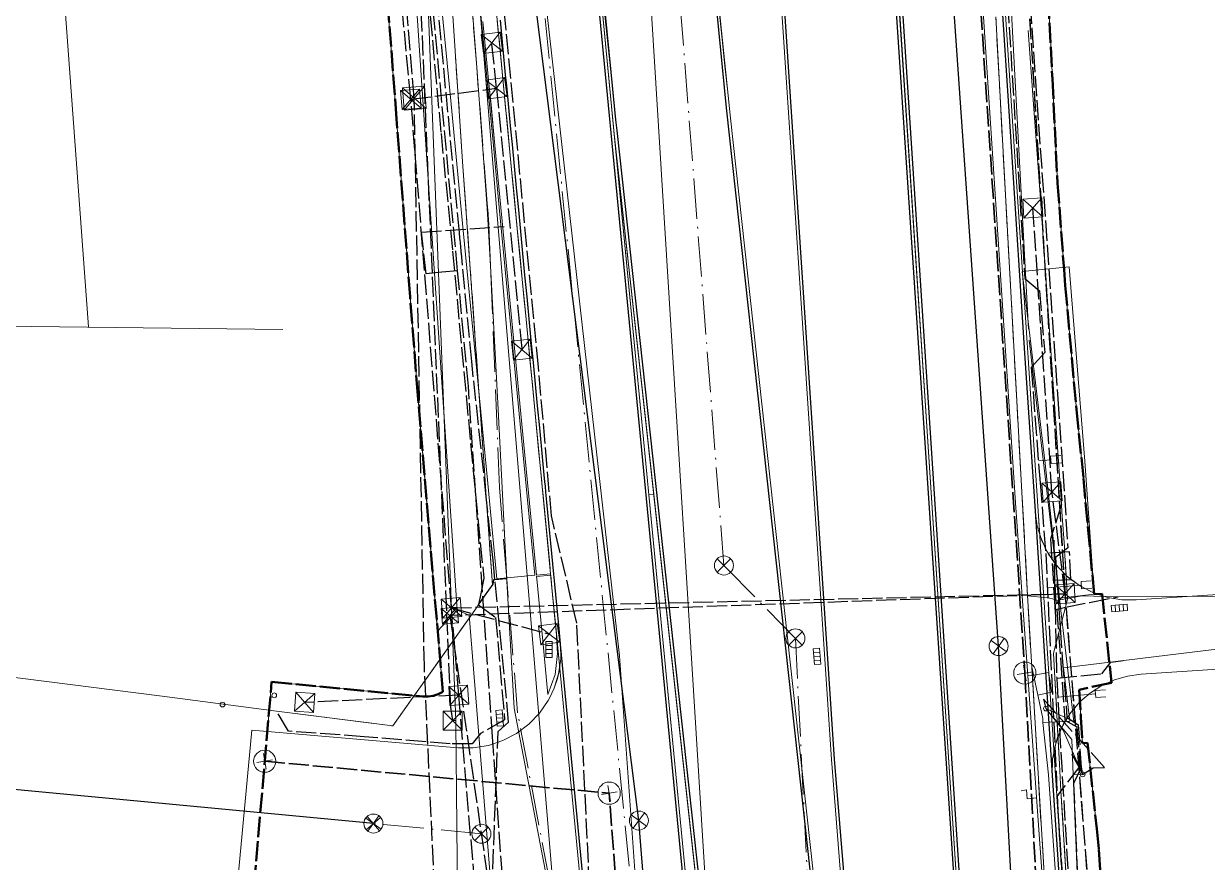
# Model space of a CAD drawing. Header units: metres. Extents: x 105014 to 106600, y 111320 to 118425.
# Drawn here: x 105853 to 105927.6, y 117335.6 to 117388.4 of the extents above; entities that cross this region are included whole.
import ezdxf

# ---------------------------------------------------------------- set-up
doc = ezdxf.new("R2010")
doc.units = ezdxf.units.M
doc.linetypes.add('DASHDOT', pattern=[3.556, 2.54, -0.508, 0, -0.508])
doc.linetypes.add('DASHED', pattern=[1.524, 1.27, -0.254])
for name, color, linetype, lineweight in [('00-BASE-LIMITE', 7, 'DASHED', 50), ('00-BASE-UE', 42, 'DASHED', 25), ('10-PAV-BOCACALLE', 9, 'CONTINUOUS', 13), ('10-PAV-CALZADA-BRT', 12, 'CONTINUOUS', 30), ('10-PAV-CALZADA-MIXTA', 8, 'CONTINUOUS', 30), ('10-PAV-CICLORUTA', 76, 'CONTINUOUS', 18), ('10-PAV-SARDINEL', 252, 'CONTINUOUS', 13), ('20-EP-ZONA-DURA', 253, 'CONTINUOUS', 13), ('20-EP-ZONA-VERDE', 84, 'CONTINUOUS', 13), ('30-RED-ENEL-NODOS', 11, 'CONTINUOUS', 13), ('30-RED-ENEL-PROY', 1, 'DASHED', 25), ('30-RED-ETB-CAMARA', 151, 'CONTINUOUS', 13), ('30-RED-ETB-EXIST', 145, 'CONTINUOUS', 13), ('30-RED-ETB-PROY', 5, 'DASHED', 25), ('30-RED-MOVISTAR-CAMARA', 141, 'CONTINUOUS', 13), ('30-RED-MOVISTAR-PROY', 4, 'DASHED', 25), ('30-RED-VANTI-EXIST', 52, 'CONTINUOUS', 13), ('30-RED-VANTI-PROY', 2, 'DASHED', 25), ('30-RED-VANTI-RETIRO', 8, 'DASHDOT', 13), ('35-RH-ACUE-DOMICILIARIA', 152, 'CONTINUOUS', 9), ('35-RH-ACUE-MENOR-EXIST', 151, 'CONTINUOUS', 13), ('35-RH-ACUE-MENOR-PROY', 5, 'DASHED', 25), ('35-RH-PLUV-COLECTOR', 96, 'CONTINUOUS', 30), ('35-RH-PLUV-NODOS', 94, 'CONTINUOUS', 13), ('35-RH-PLUV-RETIRO', 8, 'DASHDOT', 13), ('36-RH-SAN-COLECTOR-PROY', 6, 'DASHED', 35), ('36-RH-SAN-POZOS', 216, 'CONTINUOUS', 13), ('60-PREDIAL-LOTE', 42, 'CONTINUOUS', 13)]:
    doc.layers.add(name, color=color, linetype=linetype, lineweight=lineweight)

# ---------------------------------------------------------------- blocks, each defined once
blk = doc.blocks.new('CAM_ETB_GEN')
for p, q in [((-0.6, -0.6), (0.6, 0.6)), ((-0.6, 0.6), (0.6, -0.6))]:
    blk.add_line(p, q)
blk.add_lwpolyline([(-0.6, -0.6), (0.6, -0.6), (0.6, 0.6), (-0.6, 0.6)], close=True)
blk = doc.blocks.new('POSTE')
blk.add_circle((0, 0), 0.15)
blk = doc.blocks.new('CAJA_ENEL')
for p, q in [((-0.6, -0.6), (0.6, 0.6)), ((-0.6, 0.6), (0.6, -0.6))]:
    blk.add_line(p, q)
blk.add_lwpolyline([(-0.6, -0.6), (0.6, -0.6), (0.6, 0.6), (-0.6, 0.6)], close=True)
blk = doc.blocks.new('CAM_MOV_CS_275')
for p, q in [((-0.5, -0.5), (0.5, 0.5)), ((-0.5, 0.5), (0.5, -0.5))]:
    blk.add_line(p, q)
blk.add_lwpolyline([(-0.5, -0.5), (0.5, -0.5), (0.5, 0.5), (-0.5, 0.5)], close=True)
blk = doc.blocks.new('CAM_MOV_CS_276')
for p, q in [((-0.7, -0.7), (0.7, 0.7)), ((-0.7, 0.7), (0.7, -0.7))]:
    blk.add_line(p, q)
blk.add_lwpolyline([(-0.7, -0.7), (0.7, -0.7), (0.7, 0.7), (-0.7, 0.7)], close=True)
blk = doc.blocks.new('POZO_SAN')
for p, q in [((-0.5, 0), (0.5, 0)), ((0, -0.5), (0, 0.5))]:
    blk.add_line(p, q)
blk.add_circle((0, 0), 0.7)
blk = doc.blocks.new('SUMIDERO')
for p, q in [((-0.25, -0.2), (-0.25, 0.2)), ((0, -0.2), (0, 0.2)), ((0.25, -0.2), (0.25, 0.2))]:
    blk.add_line(p, q)
blk.add_lwpolyline([(-0.5, -0.2), (0.5, -0.2), (0.5, 0.2), (-0.5, 0.2)], close=True)
blk = doc.blocks.new('POZO_PLUV')
for p, q in [((-0.42, -0.42), (0.42, 0.42)), ((-0.42, 0.42), (0.42, -0.42))]:
    blk.add_line(p, q)
blk.add_circle((0, 0), 0.6)

msp = doc.modelspace()

# ---------------------------------------------------------------- linework, layer by layer
at = {"layer": '00-BASE-LIMITE'}
for points in [[(105867.2397, 117331.0753), (105868.6161, 117346.9381), (105878.1479, 117346.0157), (105878.4749, 117346.0109), (105878.7983, 117346.0596), (105879.1095, 117346.1603), (105879.4001, 117346.3103), (105877.8331, 117364.9871), (105877.3387, 117371.2215), (105876.4895, 117382.4413), (105875.6327, 117393.6487), (105874.5609, 117404.8803), (105874.4783, 117409.6853), (105871.8727, 117414.5741), (105873.0107, 117424.8353), (105872.4083, 117439.9629), (105870.5049, 117464.3341), (105870.4919, 117464.4993), (105869.9409, 117464.6333), (105869.5001, 117468.8971)], [(105915.2231, 117421.8611), (105915.9441, 117410.4401), (105916.8251, 117397.6051), (105917.4991, 117391.5501), (105917.8291, 117384.9681), (105918.1591, 117378.3861), (105918.5657, 117372.9457), (105918.6411, 117371.9361), (105919.3531, 117364.1101), (105919.7891, 117359.7671), (105920.0695, 117356.7245), (105920.4651, 117352.4581), (105920.9673, 117352.4963), (105921.5563, 117346.8783), (105919.5239, 117346.4409), (105919.6341, 117344.6811), (105919.7211, 117343.0581), (105920.0545, 117343.0961), (105920.6301, 117337.6611), (105920.7547, 117336.3543), (105921.4351, 117327.2285)]]:
    msp.add_lwpolyline(points, dxfattribs=at)
at = {"layer": '00-BASE-UE'}
for points in [[(105867.2397, 117331.0753), (105868.6161, 117346.9381), (105878.1479, 117346.0157), (105878.4749, 117346.0109), (105878.7983, 117346.0596), (105879.1095, 117346.1603), (105879.4001, 117346.3103), (105877.8331, 117364.9871), (105877.3387, 117371.2215), (105876.4895, 117382.4413), (105875.6327, 117393.6487), (105874.5609, 117404.8803), (105874.4783, 117409.6853), (105871.8727, 117414.5741), (105873.0107, 117424.8353), (105872.4083, 117439.9629), (105870.5049, 117464.3341), (105870.4919, 117464.4993), (105869.9409, 117464.6333), (105869.5001, 117468.8971)], [(105915.2231, 117421.8611), (105915.9441, 117410.4401), (105916.8251, 117397.6051), (105917.4991, 117391.5501), (105917.8291, 117384.9681), (105918.1591, 117378.3861), (105918.5657, 117372.9457), (105918.6411, 117371.9361), (105919.3531, 117364.1101), (105919.7891, 117359.7671), (105920.0695, 117356.7245), (105920.4651, 117352.4581), (105920.9673, 117352.4963), (105921.5563, 117346.8783), (105919.5239, 117346.4409), (105919.6341, 117344.6811), (105919.7211, 117343.0581), (105920.0545, 117343.0961), (105920.6301, 117337.6611), (105920.7547, 117336.3543), (105921.4351, 117327.2285)]]:
    msp.add_lwpolyline(points, dxfattribs=at)
at = {"layer": '10-PAV-BOCACALLE'}
for points in [[(105936.6149, 117348.2721), (105923.4247, 117347.4123), (105922.5692, 117347.2943), (105921.7395, 117347.0546), (105920.9528, 117346.6984), (105920.2253, 117346.2328), (105919.5723, 117345.6677), (105918.9151, 117344.888), (105918.3994, 117344.0082), (105918.0402, 117343.0539), (105917.8478, 117342.0524), (105917.8277, 117341.0329), (105917.8277, 117341.0329), (105916.7363, 117357.6973), (105916.8749, 117356.7499), (105917.1625, 117355.8367), (105917.5916, 117354.9808), (105918.1515, 117354.2041), (105918.8278, 117353.5263), (105919.6033, 117352.9648), (105920.4582, 117352.5337), (105921.3182, 117352.2564), (105922.2101, 117352.1115), (105923.1137, 117352.1021), (105936.3093, 117352.9623)], [(105866.4815, 117334.4439), (105867.3593, 117343.8817), (105868.3436, 117343.7976), (105880.3475, 117342.7787), (105881.318, 117342.775), (105882.2764, 117342.9278), (105883.1976, 117343.233), (105884.0576, 117343.6828), (105884.8338, 117344.2654), (105885.5059, 117344.9654), (105886.0564, 117345.7647), (105886.1315, 117345.8999), (105886.4289, 117346.5387), (105886.7069, 117347.4345), (105886.8419, 117348.3628), (105886.8305, 117349.3007), (105888.9311, 117327.5192)]]:
    msp.add_lwpolyline(points, dxfattribs=at)
at = {"layer": '10-PAV-CALZADA-BRT'}
for points in [[(105905.1241, 117329.6289), (105904.1029, 117342.0577), (105893.0977, 117507.61), (105890.2717, 117550.1217), (105890.1861, 117551.4089), (105890.1003, 117552.6957), (105890.0141, 117553.9819), (105889.9273, 117555.2675), (105889.8395, 117556.5523), (105889.7507, 117557.8345), (105889.6605, 117559.1177), (105889.5687, 117560.3999), (105889.4751, 117561.6815), (105888.7606, 117574.1956), (105888.4431, 117586.7261)], [(105882.9785, 117584.4545), (105893.5419, 117425.5473), (105895.1807, 117404.3226), (105897.2725, 117383.1377), (105904.5071, 117317.0921), (105905.2214, 117308.7833), (105905.5469, 117300.4503), (105905.4831, 117292.1111), (105905.4192, 117283.7719), (105905.7447, 117275.4389), (105906.4589, 117267.1301), (105914.9533, 117189.5829), (105916.6047, 117177.2078), (105918.8371, 117164.9242), (105921.6455, 117152.7593)], [(105911.4741, 117189.2018), (105890.3867, 117381.7125), (105890.3143, 117382.3755), (105890.2423, 117383.0382), (105888.2314, 117403.603), (105886.6443, 117424.2049), (105877.8369, 117556.2667), (105875.9939, 117583.9903)], [(105900.0885, 117507.9806), (105918.1927, 117235.6379)]]:
    msp.add_lwpolyline(points, dxfattribs=at)
at = {"layer": '10-PAV-CALZADA-MIXTA'}
for points in [[(105875.5457, 117584.6099), (105886.1051, 117426.2769), (105887.1478, 117412.2086), (105888.3981, 117398.1573), (105888.7381, 117394.6319), (105892.1176, 117359.5874), (105907.4615, 117200.4745), (105907.5158, 117199.9117), (105907.6165, 117198.8691), (105907.7719, 117197.2638), (105907.837, 117196.5939), (105907.9283, 117195.6584), (105908.0855, 117194.0531), (105908.1621, 117193.2764), (105908.2443, 117192.4481), (105908.4933, 117189.9595), (105909.0761, 117184.4347), (105909.5779, 117180.0187), (105910.2369, 117174.7261), (105910.8755, 117170.1035), (105911.6759, 117164.9269), (105912.4919, 117160.2355)], [(105901.8511, 117584.4067), (105901.9395, 117583.2057), (105902.0259, 117582.0057), (105902.1107, 117580.8065), (105902.1937, 117579.6085), (105902.2757, 117578.4087), (105902.3561, 117577.2133), (105902.4357, 117576.0191), (105902.5145, 117574.8259), (105902.5929, 117573.6337), (105902.6709, 117572.4427), (105908.8355, 117478.3238), (105909.4537, 117468.8855), (105910.3257, 117455.5724), (105911.9269, 117431.1261), (105912.5804, 117421.1473), (105913.4026, 117408.5933), (105915.2515, 117380.3655), (105916.0827, 117367.6759), (105916.7363, 117357.6973), (105917.8277, 117341.0329), (105918.4813, 117331.0543)], [(105918.4665, 117235.6525), (105896.4343, 117572.0341), (105896.3563, 117573.2251), (105896.2781, 117574.4161), (105896.1993, 117575.6071), (105896.1199, 117576.7979), (105896.0397, 117577.9887), (105895.9585, 117579.1795), (105895.8759, 117580.3703), (105895.7919, 117581.5609), (105895.7061, 117582.7513), (105895.6183, 117583.9417)], [(105888.9311, 117327.5192), (105886.8305, 117349.3007), (105886.8274, 117349.3331), (105886.7148, 117350.5007), (105886.6524, 117351.1475), (105886.59, 117351.7943), (105886.5276, 117352.4411), (105886.4652, 117353.0879), (105886.4028, 117353.7347), (105886.3405, 117354.3813), (105886.2781, 117355.0281), (105886.2157, 117355.6749), (105886.1533, 117356.3217), (105886.091, 117356.9683), (105886.0286, 117357.6151), (105885.9662, 117358.2619), (105885.9038, 117358.9087), (105885.8681, 117359.2793), (105885.8415, 117359.5555), (105885.7785, 117360.2093), (105885.6459, 117361.5845), (105885.5796, 117362.2723), (105885.5133, 117362.9595), (105885.3806, 117364.3347), (105885.248, 117365.7099), (105885.1154, 117367.0851), (105884.9828, 117368.4603), (105884.8502, 117369.8355), (105884.7176, 117371.2107), (105884.585, 117372.5859), (105884.4524, 117373.9611), (105884.3198, 117375.3363), (105884.1872, 117376.7115), (105884.0546, 117378.0865), (105883.922, 117379.4617), (105883.7894, 117380.8369), (105883.6978, 117381.7863), (105883.6315, 117382.4739), (105883.5652, 117383.1615), (105883.4989, 117383.8489), (105883.4326, 117384.5367), (105883.3663, 117385.2241), (105883.3, 117385.9117), (105883.2337, 117386.5993), (105883.1674, 117387.2869), (105883.1011, 117387.9745), (105883.0348, 117388.6621)]]:
    msp.add_lwpolyline(points, dxfattribs=at)
at = {"layer": '10-PAV-CICLORUTA'}
msp.add_lwpolyline([(105881.4615, 117392.4743), (105881.8383, 117388.5691), (105882.2149, 117384.6639), (105882.5915, 117380.7587), (105882.9681, 117376.8535), (105883.3445, 117372.9483), (105883.7211, 117369.0431), (105884.0977, 117365.1379), (105884.4743, 117361.2325), (105884.8509, 117357.3273), (105885.2047, 117353.6593), (105882.8157, 117353.4289), (105882.2355, 117359.4463), (105881.4661, 117367.4239), (105880.6969, 117375.4015), (105879.9277, 117383.3791), (105879.1583, 117391.3567), (105877.9627, 117406.1011), (105880.3299, 117406.2949), (105881.4615, 117392.4743)], close=True, dxfattribs=at)
at = {"layer": '10-PAV-SARDINEL'}
for points in [[(105907.4615, 117200.4745), (105892.1176, 117359.5874), (105888.7381, 117394.6319), (105888.3981, 117398.1573), (105888.1553, 117400.7107), (105887.9194, 117403.2647), (105887.6904, 117405.8194), (105887.4682, 117408.3746), (105887.2528, 117410.9305), (105887.0444, 117413.4869), (105886.8428, 117416.0439), (105886.6481, 117418.6014), (105886.4602, 117421.1594), (105886.2792, 117423.7179), (105886.1051, 117426.2769), (105875.5457, 117584.6099)], [(105875.7453, 117584.6233), (105886.3047, 117426.2904), (105886.4788, 117423.7318), (105886.6597, 117421.1738), (105886.8475, 117418.6163), (105887.0422, 117416.0594), (105887.2438, 117413.5029), (105887.4522, 117410.947), (105887.6675, 117408.3917), (105887.8896, 117405.837), (105888.1186, 117403.2829), (105888.3545, 117400.7294), (105888.5972, 117398.1764), (105888.9372, 117394.6511), (105892.3167, 117359.6066), (105907.6606, 117200.4937)], [(105918.4813, 117331.0543), (105917.8277, 117341.0329), (105916.7363, 117357.6973), (105916.0827, 117367.6759), (105915.2515, 117380.3655), (105913.4026, 117408.5933), (105912.5804, 117421.1473), (105911.9269, 117431.1261), (105910.3257, 117455.5724), (105909.4537, 117468.8855), (105908.8355, 117478.3238), (105902.6709, 117572.4427), (105902.5929, 117573.6337), (105902.5145, 117574.8259), (105902.4357, 117576.0191), (105902.3561, 117577.2133), (105902.2757, 117578.4087), (105902.1937, 117579.6085), (105902.1107, 117580.8065), (105902.0259, 117582.0057), (105901.9395, 117583.2057), (105901.8511, 117584.4067)], [(105902.0506, 117584.4216), (105902.139, 117583.2203), (105902.2254, 117582.02), (105902.3102, 117580.8205), (105902.3932, 117579.6222), (105902.4752, 117578.4222), (105902.5557, 117577.2267), (105902.6353, 117576.0324), (105902.7141, 117574.8391), (105902.7925, 117573.6468), (105902.8705, 117572.4558), (105909.0351, 117478.3369), (105909.6533, 117468.8986), (105910.5253, 117455.5855), (105912.1265, 117431.1392), (105912.78, 117421.1604), (105913.6022, 117408.6064), (105915.4511, 117380.3786), (105916.2823, 117367.689), (105916.9359, 117357.7104), (105918.0273, 117341.046), (105918.6809, 117331.0674)], [(105911.2753, 117189.18), (105890.1879, 117381.6908), (105888.9372, 117394.6511), (105888.5972, 117398.1764), (105888.3545, 117400.7294), (105888.1186, 117403.2829), (105887.8896, 117405.837), (105887.6675, 117408.3917), (105887.4522, 117410.947), (105887.2438, 117413.5029), (105887.0422, 117416.0594), (105886.8475, 117418.6163), (105886.6597, 117421.1738), (105886.4788, 117423.7318), (105886.3107, 117426.2019), (105886.3048, 117426.2904), (105877.6373, 117556.2534), (105875.7943, 117583.977)], [(105875.9939, 117583.9903), (105877.8369, 117556.2667), (105886.6443, 117424.2049), (105886.8195, 117421.6279), (105887.0013, 117419.0514), (105887.1897, 117416.4754), (105887.3848, 117413.8999), (105887.5865, 117411.3249), (105887.7948, 117408.7504), (105888.0098, 117406.1764), (105888.2314, 117403.603), (105888.4596, 117401.0302), (105888.6944, 117398.458), (105888.9358, 117395.8864), (105889.1839, 117393.3154), (105889.4386, 117390.7451), (105889.6999, 117388.1755), (105889.9678, 117385.6065), (105890.2423, 117383.0382), (105890.3143, 117382.3755), (105890.3867, 117381.7125), (105911.4741, 117189.2018)], [(105918.2669, 117235.6394), (105896.2347, 117572.021), (105896.1567, 117573.212), (105896.0785, 117574.403), (105895.9997, 117575.5939), (105895.9204, 117576.7846), (105895.8402, 117577.9752), (105895.759, 117579.1658), (105895.6764, 117580.3564), (105895.5924, 117581.5467), (105895.5066, 117582.7368), (105895.4189, 117583.9269)], [(105895.6183, 117583.9417), (105895.7061, 117582.7513), (105895.7919, 117581.5609), (105895.8759, 117580.3703), (105895.9585, 117579.1795), (105896.0397, 117577.9887), (105896.1199, 117576.7979), (105896.1993, 117575.6071), (105896.2781, 117574.4161), (105896.3563, 117573.2251), (105896.4343, 117572.0341), (105918.4665, 117235.6525)], [(105918.1927, 117235.6379), (105900.0885, 117507.9806)], [(105900.2881, 117507.9939), (105909.8176, 117364.6403), (105918.2669, 117235.6394)], [(105888.732, 117327.5), (105886.6314, 117349.2816), (105886.6283, 117349.314), (105886.5157, 117350.4815), (105886.4533, 117351.1283), (105886.3909, 117351.7751), (105886.3285, 117352.4219), (105886.2661, 117353.0687), (105886.2037, 117353.7155), (105886.1414, 117354.3621), (105886.079, 117355.0089), (105886.0166, 117355.6557), (105885.9542, 117356.3025), (105885.8919, 117356.9491), (105885.8295, 117357.5959), (105885.7671, 117358.2427), (105885.7047, 117358.8895), (105885.669, 117359.2601), (105885.6424, 117359.5363), (105885.5794, 117360.1901), (105885.4468, 117361.5653), (105885.3805, 117362.2531), (105885.3142, 117362.9403), (105885.1815, 117364.3155), (105885.0489, 117365.6907), (105884.9163, 117367.0659), (105884.7837, 117368.4411), (105884.6511, 117369.8163), (105884.5185, 117371.1915), (105884.3859, 117372.5667), (105884.2533, 117373.9419), (105884.1207, 117375.3171), (105883.9881, 117376.6923), (105883.8555, 117378.0673), (105883.7229, 117379.4425), (105883.5903, 117380.8177), (105883.4987, 117381.7671), (105883.4324, 117382.4547), (105883.3661, 117383.1423), (105883.2998, 117383.8297), (105883.2335, 117384.5175), (105883.1672, 117385.2049), (105883.1009, 117385.8925), (105883.0346, 117386.5801), (105882.9683, 117387.2677), (105882.902, 117387.9553), (105882.8357, 117388.6429)], [(105883.0348, 117388.6621), (105883.1011, 117387.9745), (105883.1674, 117387.2869), (105883.2337, 117386.5993), (105883.3, 117385.9117), (105883.3663, 117385.2241), (105883.4326, 117384.5367), (105883.4989, 117383.8489), (105883.5652, 117383.1615), (105883.6315, 117382.4739), (105883.6978, 117381.7863), (105883.7894, 117380.8369), (105883.922, 117379.4617), (105884.0546, 117378.0865), (105884.1872, 117376.7115), (105884.3198, 117375.3363), (105884.4524, 117373.9611), (105884.585, 117372.5859), (105884.7176, 117371.2107), (105884.8502, 117369.8355), (105884.9828, 117368.4603), (105885.1154, 117367.0851), (105885.248, 117365.7099), (105885.3806, 117364.3347), (105885.5133, 117362.9595), (105885.5796, 117362.2723), (105885.6459, 117361.5845), (105885.7785, 117360.2093), (105885.8415, 117359.5555), (105885.8681, 117359.2793), (105885.9038, 117358.9087), (105885.9662, 117358.2619), (105886.0286, 117357.6151), (105886.091, 117356.9683), (105886.1533, 117356.3217), (105886.2157, 117355.6749), (105886.2781, 117355.0281), (105886.3405, 117354.3813), (105886.4028, 117353.7347), (105886.4652, 117353.0879), (105886.5276, 117352.4411), (105886.59, 117351.7943), (105886.6524, 117351.1475), (105886.7148, 117350.5007), (105886.8274, 117349.3331), (105886.8305, 117349.3007), (105888.9311, 117327.5192)]]:
    msp.add_lwpolyline(points, dxfattribs=at)
at = {"layer": '20-EP-ZONA-DURA'}
for points in [[(105896.4741, 117568.3667), (105909.8176, 117364.6403), (105900.2881, 117507.9939), (105897.4559, 117550.5992), (105897.3703, 117551.8868), (105897.2845, 117553.1751), (105897.1981, 117554.4638), (105897.1108, 117555.7531), (105897.0226, 117557.0432), (105896.9332, 117558.3356), (105896.8424, 117559.6271), (105896.75, 117560.919), (105896.6556, 117562.2117), (105896.5591, 117563.5046), (105896.4601, 117564.7982), (105896.3587, 117566.0922), (105896.2545, 117567.3866), (105896.1747, 117568.3471), (105896.4741, 117568.3667)], [(105880.3299, 117406.2949), (105877.9627, 117406.1011), (105879.1583, 117391.3567), (105879.9277, 117383.3791), (105880.6969, 117375.4015), (105881.4661, 117367.4239), (105882.2355, 117359.4463), (105882.8157, 117353.4289), (105885.2047, 117353.6593), (105884.8509, 117357.3273), (105884.4743, 117361.2325), (105884.0977, 117365.1379), (105883.7211, 117369.0431), (105883.3445, 117372.9483), (105882.9681, 117376.8535), (105882.5915, 117380.7587), (105882.2149, 117384.6639), (105881.8383, 117388.5691), (105881.4615, 117392.4743), (105880.3299, 117406.2949)], [(105897.1916, 117385.7643), (105897.3664, 117384.1303), (105897.1752, 117385.8985), (105896.8865, 117388.6382), (105896.6055, 117391.3788), (105896.3321, 117394.1201), (105896.1118, 117396.3919), (105900.2642, 117396.7887), (105900.2649, 117396.7798), (105896.1211, 117396.3849), (105896.3778, 117393.7342), (105896.6754, 117390.7449), (105896.879, 117388.7525), (105897.1916, 117385.7643)], [(105892.6993, 117358.7633), (105892.4007, 117358.7347), (105892.3167, 117359.6066), (105890.1879, 117381.6908), (105892.6993, 117358.7633)]]:
    msp.add_lwpolyline(points, close=True, dxfattribs=at)
for points in [[(105915.2231, 117421.8611), (105915.9441, 117410.4401), (105916.8251, 117397.6051), (105917.4991, 117391.5501), (105917.8291, 117384.9681), (105918.1591, 117378.3861), (105918.5657, 117372.9457), (105918.6411, 117371.9361), (105919.3531, 117364.1101), (105919.7891, 117359.7671), (105920.0695, 117356.7245), (105920.4581, 117352.5337), (105919.5411, 117353.0032), (105918.7179, 117353.6227), (105918.0128, 117354.3739), (105917.4467, 117355.2346), (105917.0362, 117356.1795), (105916.9359, 117357.7104), (105916.2823, 117367.689), (105915.4511, 117380.3786), (105913.6022, 117408.6064), (105912.78, 117421.1604)], [(105881.9377, 117388.5787), (105882.3143, 117384.6735), (105882.4443, 117383.3255), (105882.6909, 117380.7683), (105883.0675, 117376.8631), (105883.4441, 117372.9579), (105883.8207, 117369.0527), (105884.1973, 117365.1473), (105884.5739, 117361.2421), (105884.9505, 117357.3369), (105885.3043, 117353.6689), (105886.1999, 117353.7553), (105886.2037, 117353.7155), (105886.2097, 117353.6557), (105885.3139, 117353.5693), (105885.3271, 117353.4317), (105885.7037, 117349.5265), (105886.0307, 117346.1355), (105886.4897, 117347.3986), (105886.6455, 117348.7319), (105886.5413, 117350.2169), (105886.6283, 117349.314), (105886.6314, 117349.2816), (105886.776, 117347.789), (105886.6363, 117347.1544), (105886.4289, 117346.5387), (105886.1315, 117345.8999), (105886.0564, 117345.7647), (105885.5059, 117344.9654), (105884.8338, 117344.2654), (105884.0576, 117343.6828), (105883.1976, 117343.233), (105882.2764, 117342.9278), (105881.318, 117342.775), (105880.3475, 117342.7787), (105868.3436, 117343.7976), (105868.6161, 117346.9381), (105878.1479, 117346.0157), (105878.4749, 117346.0109), (105878.7983, 117346.0596), (105879.1095, 117346.1603), (105879.4001, 117346.3103), (105877.8331, 117364.9871), (105877.3387, 117371.2215), (105876.4895, 117382.4413), (105875.6327, 117393.6487)], [(105918.6809, 117331.0674), (105918.0273, 117341.046), (105917.9271, 117342.576), (105918.1612, 117343.4322), (105918.5191, 117344.2446), (105918.9929, 117344.9952), (105919.5723, 117345.6677), (105919.6341, 117344.6811), (105919.6341, 117344.6811), (105919.7211, 117343.0581), (105920.0545, 117343.0961), (105920.6301, 117337.6611), (105920.7547, 117336.3543), (105921.4351, 117327.2285)]]:
    msp.add_lwpolyline(points, dxfattribs=at)
at = {"layer": '20-EP-ZONA-VERDE'}
for points in [[(105904.7059, 117317.1139), (105897.5439, 117382.4965), (105896.1211, 117396.3849), (105900.2677, 117396.7801), (105903.9033, 117342.0445), (105903.9033, 117342.0445), (105904.6332, 117332.7159)], [(105882.5751, 117391.3461), (105882.9143, 117387.8285), (105883.2535, 117384.3115), (105883.5925, 117380.7947), (105883.9317, 117377.2777), (105884.2709, 117373.7609), (105884.6101, 117370.2441), (105884.9491, 117366.7271), (105885.2883, 117363.2101), (105885.6275, 117359.6933), (105885.9667, 117356.1763), (105886.2001, 117353.7553), (105885.3043, 117353.6689), (105884.9505, 117357.3369), (105884.5739, 117361.2421), (105884.1973, 117365.1473), (105883.8207, 117369.0527), (105883.4441, 117372.9579), (105883.0675, 117376.8631), (105882.6909, 117380.7683), (105882.3143, 117384.6735), (105881.9377, 117388.5787)], [(105907.6605, 117200.4937), (105892.4007, 117358.7347), (105892.6993, 117358.7633), (105911.2753, 117189.1799)]]:
    msp.add_lwpolyline(points, dxfattribs=at)
msp.add_lwpolyline([(105886.3057, 117352.6595), (105886.5413, 117350.2169), (105886.6455, 117348.7319), (105886.4896, 117347.3984), (105886.0307, 117346.1355), (105885.7037, 117349.5265), (105885.3271, 117353.4317), (105885.3139, 117353.5693), (105886.2097, 117353.6557), (105886.3057, 117352.6595)], close=True, dxfattribs=at)
at = {"layer": '30-RED-ENEL-PROY'}
for points in [[(105877.3915, 117383.6813), (105873.9611, 117419.6789)], [(105918.6389, 117352.4913), (105915.7057, 117400.3929)], [(105882.7867, 117384.3743), (105882.4963, 117387.2391)], [(105877.3915, 117383.6813), (105882.7867, 117384.3743)], [(105882.7867, 117384.3743), (105884.3857, 117367.8795)], [(105879.9447, 117351.6029), (105877.3915, 117383.6813)], [(105917.8077, 117358.9109), (105916.6011, 117376.8219)], [(105918.6389, 117352.4913), (105917.8077, 117358.9109)], [(105879.9447, 117351.6029), (105918.6389, 117352.4913)], [(105920.6129, 117327.5183), (105918.6389, 117352.4913)], [(105880.4131, 117346.0885), (105879.9447, 117351.6029)], [(105879.9447, 117351.6029), (105886.1075, 117349.9501)], [(105880.4131, 117346.0885), (105870.6921, 117345.6367)], [(105881.8023, 117329.6415), (105880.4131, 117346.0885)]]:
    msp.add_lwpolyline(points, dxfattribs=at)
at = {"layer": '30-RED-ETB-EXIST'}
for points in [[(105916.326, 117369.179), (105913.449, 117422.763), (105913.394, 117423.452)], [(105880.029, 117344.488), (105880.221, 117344.496), (105878.061, 117400.439), (105877.564, 117400.069)], [(105917.424, 117345.249), (105919.193, 117344.443), (105916.365, 117368.491)], [(105919.741, 117341.098), (105919.144, 117341.074), (105919.052, 117343.295), (105917.424, 117345.249)], [(105919.741, 117341.098), (105918.51, 117343.88), (105917.424, 117345.249)], [(105880.333, 117331.233), (105880.354, 117331.308), (105880.226, 117344.36), (105880.221, 117344.496), (105880.029, 117344.488)], [(105921.146, 117312.119), (105920.14, 117316.915), (105919.144, 117341.074), (105919.741, 117341.098)]]:
    msp.add_lwpolyline(points, dxfattribs=at)
at = {"layer": '30-RED-ETB-PROY'}
for points in [[(105880.029, 117344.488), (105879.908, 117345.33), (105877.617, 117399.473), (105877.564, 117400.069)], [(105919.741, 117341.098), (105920.407, 117341.502), (105921.12, 117341.527), (105917.262, 117345.845), (105917.424, 117345.249)], [(105919.741, 117341.098), (105919.693, 117341.471), (105919.065, 117342.381), (105919.741, 117341.098)]]:
    msp.add_lwpolyline(points, dxfattribs=at)
at = {"layer": '30-RED-MOVISTAR-PROY'}
for points in [[(105877.6063, 117383.7477), (105874.5307, 117419.7857)], [(105918.6493, 117352.4769), (105915.7105, 117400.4153)], [(105878.2412, 117347.9165), (105877.6063, 117383.7477)], [(105918.6493, 117352.4769), (105879.8509, 117351.1107)], [(105920.6219, 117327.4941), (105918.6493, 117352.4769)], [(105879.8509, 117351.1107), (105882.9024, 117329.8756)], [(105879.6334, 117317.107), (105878.2412, 117347.9165)]]:
    msp.add_lwpolyline(points, dxfattribs=at)
at = {"layer": '30-RED-VANTI-EXIST'}
for points in [[(105882.1441, 117358.5952), (105882.0235, 117360.2785), (105881.6831, 117365.2581), (105881.1397, 117372.9779), (105880.6733, 117379.4429), (105880.0083, 117389.2535), (105879.5119, 117396.2857), (105879.0597, 117402.9013), (105878.6323, 117408.9655), (105878.2735, 117415.0793), (105877.8877, 117420.3661), (105877.2355, 117429.4261), (105876.7753, 117436.4327), (105876.1145, 117445.8839), (105875.6858, 117452.2173)], [(105857.0749, 117369.3231), (105853.1083, 117423.3877)], [(105881.5414, 117385.6886), (105881.2573, 117389.4941), (105881.1707, 117390.7181)], [(105902.9359, 117228.4556), (105902.5695, 117234.9219), (105896.2285, 117293.9471), (105892.0765, 117327.0901), (105890.5517, 117348.5775), (105885.812, 117390.5309)], [(105916.2667, 117352.3669), (105915.5895, 117364.6685), (105914.8681, 117377.6583), (105914.2645, 117388.8696)], [(105918.3977, 117358.1393), (105918.0487, 117363.2225), (105917.1067, 117377.1145), (105916.6507, 117383.3713), (105916.3069, 117388.0277)], [(105882.1827, 117377.0967), (105881.5414, 117385.6886)], [(105882.2325, 117376.4299), (105882.1827, 117377.0967)], [(105882.268, 117375.7616), (105882.2325, 117376.4299)], [(105882.4053, 117373.1831), (105882.268, 117375.7616)], [(105883.4424, 117353.3933), (105882.8883, 117364.1065), (105882.4053, 117373.1831)], [(105869.3203, 117369.1595), (105844.6513, 117369.4595), (105835.0887, 117367.8883)], [(105882.5403, 117353.0625), (105882.1441, 117358.5952)], [(105918.6046, 117355.229), (105918.5905, 117355.4573), (105918.4261, 117357.6661), (105918.3977, 117358.1393)], [(105918.792, 117352.1993), (105918.6046, 117355.229)], [(105888.3885, 117322.3275), (105887.6171, 117326.3017), (105886.6625, 117330.9167), (105885.0683, 117339.2507), (105883.8945, 117345.2847), (105883.4477, 117353.2907), (105883.4424, 117353.3933)], [(105920.9989, 117278.3942), (105920.1971, 117290.1405), (105919.3355, 117303.5001), (105918.3525, 117318.5577), (105917.3307, 117334.4877), (105916.3037, 117351.7061), (105916.2667, 117352.3669)], [(105917.5116, 117352.2424), (105916.2667, 117352.3669)], [(105917.6572, 117352.2195), (105917.6129, 117352.2323), (105917.5116, 117352.2424)], [(105917.8341, 117352.1663), (105917.6572, 117352.2195)], [(105918.792, 117352.1993), (105918.459, 117352.1367)], [(105918.6601, 117351.6355), (105918.7949, 117352.1525), (105918.792, 117352.1993)], [(105921.9719, 117352.2993), (105919.6863, 117352.3673), (105918.792, 117352.1993)], [(105921.9719, 117352.2993), (105945.2519, 117352.4537), (105945.3435, 117338.6517), (105972.4443, 117340.5127)], [(105881.2709, 117351.2465), (105881.6565, 117351.7925)], [(105917.9565, 117352.1298), (105917.8341, 117352.1663)], [(105918.1316, 117352.0776), (105917.9565, 117352.1298)], [(105918.2095, 117352.0898), (105918.1365, 117352.0761), (105918.1316, 117352.0776)], [(105918.3153, 117352.1097), (105918.2095, 117352.0898)], [(105918.459, 117352.1367), (105918.3153, 117352.1097)], [(105918.3264, 117350.3553), (105918.6601, 117351.6355)], [(105822.2573, 117351.0397), (105861.7179, 117346.0281), (105868.9195, 117345.0833)], [(105868.9195, 117345.0833), (105876.2641, 117344.1579), (105881.2709, 117351.2465)], [(105918.3741, 117340.0541), (105918.2717, 117341.7453), (105917.9081, 117348.7509), (105918.2234, 117349.9604)], [(105918.2234, 117349.9604), (105918.3264, 117350.3553)], [(105919.7238, 117318.3798), (105919.6465, 117319.9583), (105919.2059, 117326.6945), (105918.7259, 117334.2437), (105918.3741, 117340.0541)]]:
    msp.add_lwpolyline(points, dxfattribs=at)
at = {"layer": '30-RED-VANTI-PROY'}
for points in [[(105872.9794, 117461.8705), (105873.4567, 117454.6985), (105874.6235, 117437.4031), (105875.6457, 117422.5957), (105876.2687, 117413.0503), (105876.8185, 117405.5005), (105875.8417, 117402.3899), (105876.1989, 117398.6291), (105877.8049, 117397.3845), (105878.6071, 117388.9323), (105879.2915, 117381.5151), (105880.0171, 117374.1031), (105881.4611, 117358.7483), (105881.9939, 117353.4757), (105881.7981, 117352.4988)], [(105880.451, 117375.2721), (105878.8515, 117392.0849), (105878.2821, 117398.0411), (105877.1509, 117399.0689), (105876.9057, 117402.5741), (105877.2115, 117405.4015), (105876.0391, 117422.4923), (105874.3097, 117447.7405), (105873.3905, 117461.8967)], [(105891.0425, 117308.1219), (105890.8041, 117310.6451), (105889.8261, 117320.9651), (105888.8807, 117329.4449), (105887.8571, 117350.6267), (105886.2523, 117357.4055), (105885.4331, 117366.7929), (105883.1428, 117390.6868)], [(105916.4286, 117389.7164), (105916.4285, 117389.7071), (105918.1781, 117364.7947), (105918.8099, 117355.3907), (105918.6046, 117355.229)], [(105880.4624, 117375.1516), (105880.451, 117375.2721)], [(105880.4735, 117375.0349), (105880.4624, 117375.1516)], [(105880.4848, 117374.9159), (105880.4735, 117375.0349)], [(105880.4977, 117374.7807), (105880.4848, 117374.9159)], [(105880.5102, 117374.6493), (105880.4977, 117374.7807)], [(105880.5179, 117374.5681), (105880.5102, 117374.6493)], [(105880.5308, 117374.4334), (105880.5179, 117374.5681)], [(105880.5436, 117374.298), (105880.5308, 117374.4334)], [(105880.5549, 117374.1791), (105880.5436, 117374.298)], [(105880.566, 117374.0624), (105880.5549, 117374.1791)], [(105880.5775, 117373.9419), (105880.566, 117374.0624)], [(105882.1441, 117358.5952), (105881.2245, 117367.1411), (105880.5775, 117373.9419)], [(105882.6895, 117353.3971), (105882.5729, 117354.6099), (105882.1441, 117358.5952)], [(105918.3977, 117358.1393), (105917.7219, 117355.9273), (105917.9288, 117352.5795)], [(105918.6046, 117355.229), (105918.0287, 117354.7751), (105918.1795, 117352.5365)], [(105882.0419, 117352.3384), (105882.5839, 117353.1063), (105882.6125, 117353.3923), (105882.6895, 117353.3971)], [(105900.6789, 117167.5197), (105900.4445, 117169.3547), (105900.7415, 117170.9163), (105899.2231, 117182.9159), (105895.7885, 117191.5735), (105894.8381, 117207.3105), (105893.0293, 117224.8273), (105891.7749, 117230.7431), (105890.1563, 117246.5495), (105890.7427, 117248.3609), (105890.5759, 117250.5179), (105889.5727, 117250.8435), (105886.9125, 117280.1449), (105886.8453, 117289.6483), (105886.6049, 117293.0969), (105885.5551, 117294.5311), (105884.9605, 117301.6723), (105883.0403, 117324.3557), (105882.4979, 117333.5879), (105882.8893, 117343.7999), (105883.5559, 117344.3865), (105882.6895, 117353.3971)], [(105882.6895, 117353.3971), (105883.4287, 117353.4433)], [(105881.7981, 117352.4988), (105881.6565, 117351.7925)], [(105881.6565, 117351.7925), (105882.0419, 117352.3384)], [(105917.9288, 117352.5795), (105917.9377, 117352.4343)], [(105917.9377, 117352.4343), (105917.9483, 117352.2517)], [(105917.9483, 117352.2517), (105917.9565, 117352.1298)], [(105918.1795, 117352.5365), (105918.1914, 117352.3585)], [(105918.1914, 117352.3585), (105918.2095, 117352.0898)], [(105918.6601, 117351.6355), (105920.1719, 117351.9447), (105921.9719, 117352.2993)], [(105881.6565, 117351.7925), (105882.7331, 117351.0041), (105883.3009, 117344.5295), (105881.7877, 117343.6845), (105881.2551, 117343.0189), (105879.8683, 117343.0219), (105874.4579, 117343.4729), (105869.6693, 117343.8257), (105868.9195, 117345.0833)], [(105917.9565, 117352.1298), (105917.9684, 117351.9384)], [(105917.9684, 117351.9384), (105917.9797, 117351.7552)], [(105917.9797, 117351.7552), (105917.9886, 117351.6104)], [(105917.9886, 117351.6104), (105917.9955, 117351.4995), (105918.2458, 117351.5507)], [(105918.1095, 117351.5195), (105918.2234, 117349.9604)], [(105918.2095, 117352.0898), (105918.2247, 117351.8648)], [(105918.2247, 117351.8648), (105918.2367, 117351.686)], [(105918.2367, 117351.686), (105918.2458, 117351.5507)], [(105918.2458, 117351.5507), (105918.6601, 117351.6355)], [(105918.2458, 117351.5507), (105918.3264, 117350.3553)], [(105918.2234, 117349.9604), (105918.6205, 117344.5263), (105919.3797, 117344.0905), (105919.5601, 117341.6159), (105918.3741, 117340.0541)], [(105918.3264, 117350.3553), (105918.4539, 117348.4613), (105918.7513, 117344.7179), (105919.4653, 117344.2253), (105919.6537, 117341.5419), (105919.1669, 117340.5271), (105919.5105, 117332.2063), (105919.8553, 117324.5743), (105920.9355, 117323.1641), (105922.3903, 117308.4633), (105921.7803, 117307.5803), (105922.7688, 117295.1693)], [(105918.3741, 117340.0541), (105918.1137, 117339.7111), (105918.7651, 117329.2971), (105919.4915, 117318.5649), (105919.7238, 117318.3798)]]:
    msp.add_lwpolyline(points, dxfattribs=at)
at = {"layer": '30-RED-VANTI-RETIRO'}
for points in [[(105882.1441, 117358.5952), (105882.0235, 117360.2785), (105881.6831, 117365.2581), (105881.1397, 117372.9779), (105880.6733, 117379.4429), (105880.0083, 117389.2535), (105879.5119, 117396.2857), (105879.0597, 117402.9013), (105878.6323, 117408.9655), (105878.2735, 117415.0793), (105877.8877, 117420.3661), (105877.2355, 117429.4261), (105876.7753, 117436.4327), (105876.1145, 117445.8839), (105875.6858, 117452.2173)], [(105881.5414, 117385.6886), (105881.1509, 117390.7158)], [(105902.9359, 117228.4556), (105902.2953, 117235.8483), (105900.0979, 117257.7735), (105891.8709, 117328.0425), (105885.6818, 117390.5385)], [(105916.2667, 117352.3669), (105915.5895, 117364.6685), (105914.8681, 117377.6583), (105914.2645, 117388.8696)], [(105882.2085, 117377.0998), (105881.5414, 117385.6886)], [(105882.2562, 117376.4852), (105882.2085, 117377.0998)], [(105882.2638, 117376.388), (105882.2562, 117376.4852)], [(105882.2997, 117375.7653), (105882.2859, 117376.1033), (105882.2638, 117376.388)], [(105882.4053, 117373.1831), (105882.2997, 117375.7653)], [(105883.4424, 117353.3933), (105882.9775, 117359.1863), (105882.4053, 117373.1831)], [(105882.5403, 117353.0625), (105882.1441, 117358.5952)], [(105918.6046, 117355.229), (105918.5905, 117355.4573), (105918.4261, 117357.6661), (105918.3977, 117358.1393)], [(105918.792, 117352.1993), (105918.6046, 117355.229)], [(105888.3885, 117322.3275), (105888.1915, 117323.5287), (105884.1183, 117344.9713), (105883.4424, 117353.3933)], [(105920.9989, 117278.3942), (105920.1971, 117290.1405), (105919.3355, 117303.5001), (105918.3525, 117318.5577), (105917.3307, 117334.4877), (105916.3037, 117351.7061), (105916.2667, 117352.3669)], [(105917.5116, 117352.2424), (105916.2667, 117352.3669)], [(105917.6572, 117352.2195), (105917.6129, 117352.2323), (105917.5116, 117352.2424)], [(105917.8341, 117352.1663), (105917.6572, 117352.2195)], [(105918.792, 117352.1993), (105918.459, 117352.1367)], [(105918.6601, 117351.6355), (105918.7949, 117352.1525), (105918.792, 117352.1993)], [(105921.9719, 117352.2993), (105919.6863, 117352.3673), (105918.792, 117352.1993)], [(105881.2709, 117351.2465), (105881.6565, 117351.7925)], [(105917.9565, 117352.1298), (105917.8341, 117352.1663)], [(105918.1316, 117352.0776), (105917.9565, 117352.1298)], [(105918.2095, 117352.0898), (105918.1365, 117352.0761), (105918.1316, 117352.0776)], [(105918.3153, 117352.1097), (105918.2095, 117352.0898)], [(105918.459, 117352.1367), (105918.3153, 117352.1097)], [(105918.3264, 117350.3553), (105918.6601, 117351.6355)], [(105868.9195, 117345.0833), (105876.2641, 117344.1579), (105881.2709, 117351.2465)], [(105918.3741, 117340.0541), (105918.2717, 117341.7453), (105917.9081, 117348.7509), (105918.2234, 117349.9604)], [(105918.2234, 117349.9604), (105918.3264, 117350.3553)], [(105919.7238, 117318.3798), (105919.6465, 117319.9583), (105919.2059, 117326.6945), (105918.7259, 117334.2437), (105918.3741, 117340.0541)]]:
    msp.add_lwpolyline(points, dxfattribs=at)
at = {"layer": '35-RH-ACUE-DOMICILIARIA'}
for points in [[(105918.3888, 117360.7475), (105917.75, 117360.7079), (105917.7217, 117361.1657), (105918.3604, 117361.2053)], [(105917.7358, 117360.9368), (105916.9497, 117360.8804)], [(105919.66, 117353.0381), (105917.5196, 117352.8714)], [(105920.3129, 117352.8488), (105919.6742, 117352.8092), (105919.6458, 117353.267), (105920.2846, 117353.3066)], [(105921.2035, 117345.9808), (105920.5647, 117345.9413), (105920.5363, 117346.399), (105921.1751, 117346.4386)], [(105920.5505, 117346.1701), (105918.1653, 117345.9641)]]:
    msp.add_lwpolyline(points, dxfattribs=at)
at = {"layer": '35-RH-ACUE-MENOR-EXIST'}
for points in [[(105886.5, 117332.2), (105876.79, 117449.08)], [(105915.5235, 117357.9202), (105911.7802, 117414.7626), (105912.2744, 117415.8867), (105912.8291, 117417.0015)], [(105926.4049, 117214.3678), (105925.2746, 117221.2646), (105924.1465, 117237.2036), (105920.9485, 117282.2132), (105918.8481, 117311.5749), (105917.0677, 117336.4513), (105915.5235, 117357.9202)], [(105933.2043, 117349.6126), (105918.5403, 117347.8249), (105918.9335, 117344.4629), (105917.238, 117344.3661), (105917.5932, 117341.068), (105918.2075, 117332.181)], [(105917.238, 117344.3661), (105917.2195, 117344.6154), (105916.5369, 117347.8781)], [(105916.9028, 117346.1015), (105917.7725, 117346.2848), (105917.7385, 117346.5128), (105917.6857, 117346.9776), (105917.5829, 117347.5323), (105916.5693, 117347.3444), (105916.2908, 117347.3051)], [(105915.8719, 117340.0654), (105916.198, 117340.1147), (105916.2472, 117339.5507), (105916.8395, 117339.6242)]]:
    msp.add_lwpolyline(points, dxfattribs=at)
at = {"layer": '35-RH-ACUE-MENOR-PROY'}
for points in [[(105883.3688, 117331.6456), (105882.5477, 117343.4767), (105881.0154, 117365.5879), (105880.3374, 117372.8575), (105878.14, 117396.4175), (105878.071, 117397.3979), (105877.0173, 117399.5284), (105876.527, 117406.0853), (105878.938, 117411.665), (105878.5875, 117416.419), (105876.2107, 117423.3846), (105873.8654, 117451.6341), (105873.5585, 117455.3309), (105872.9749, 117469.8943), (105870.5788, 117505.6965), (105869.5268, 117508.3188), (105869.2996, 117511.5351), (105870.041, 117513.769), (105868.7241, 117530.9146), (105865.3724, 117574.5533), (105865.0345, 117578.9526), (105863.1398, 117603.6215)], [(105901.8731, 117590.5967), (105904.0121, 117561.6038), (105905.7447, 117558.2488), (105908.0118, 117527.5221), (105909.8971, 117501.4721), (105912.1957, 117464.8188), (105911.1605, 117460.727), (105912.5427, 117428.4554), (105913.9786, 117427.3717), (105914.7618, 117415.2913), (105914.1592, 117401.2325), (105914.6359, 117395.8362), (105916.095, 117372.3699), (105917.0135, 117371.5909), (105917.3522, 117367.6981), (105916.4973, 117366.7617), (105917.0563, 117359.4945), (105917.4143, 117355.0265), (105918.1805, 117338.7989), (105919.7298, 117315.3397)], [(105880.3374, 117372.8575), (105879.3476, 117372.7653), (105878.3492, 117372.6729), (105878.0647, 117375.2887), (105883.2732, 117375.6592)], [(105917.9228, 117355.8792), (105917.9632, 117353.3467), (105918.1038, 117347.1744), (105918.1866, 117345.5391), (105919.075, 117330.6669)], [(105917.9632, 117353.3467), (105918.9993, 117353.3911), (105918.9187, 117355.1262), (105917.4143, 117355.0265)], [(105918.1038, 117347.1744), (105920.944, 117347.4402), (105921.5164, 117348.1756), (105922.2837, 117348.2728)]]:
    msp.add_lwpolyline(points, dxfattribs=at)
at = {"layer": '35-RH-PLUV-COLECTOR'}
for points in [[(105914.4433, 117349.1931), (105909.5621, 117418.9603)], [(105914.4433, 117349.1931), (105909.5621, 117418.9603)], [(105891.7642, 117338.1882), (105882.06, 117415.03)], [(105891.7642, 117338.1882), (105882.06, 117415.03)], [(105916.0626, 117319.4737), (105914.4433, 117349.1931)], [(105916.0626, 117319.4737), (105914.4433, 117349.1931)], [(105875.0294, 117337.9981), (105806.362, 117344.502)], [(105895.0319, 117297.2723), (105891.7642, 117338.1882)], [(105895.0319, 117297.2723), (105891.7642, 117338.1882)]]:
    msp.add_lwpolyline(points, dxfattribs=at)
at = {"layer": '35-RH-PLUV-RETIRO'}
for points in [[(105901.6323, 117349.6761), (105897.127, 117354.273), (105893.0836, 117406.2284)], [(105901.6323, 117349.6761), (105903.3177, 117316.344)], [(105881.84, 117337.353), (105875.0294, 117337.9981)]]:
    msp.add_lwpolyline(points, dxfattribs=at)
at = {"layer": '36-RH-SAN-COLECTOR-PROY'}
for points in [[(105912.7104, 117398.4432), (105916.1, 117347.49)], [(105916.1, 117347.49), (105919.18, 117290.05)], [(105868.1814, 117341.9293), (105889.894, 117339.912)], [(105893.9164, 117286.1855), (105889.894, 117339.912)]]:
    msp.add_lwpolyline(points, dxfattribs=at)
at = {"layer": '60-PREDIAL-LOTE'}
for points in [[(105880.3096, 117351.448), (105879.0793, 117350.1342), (105877.833, 117364.9871), (105876.4894, 117382.4413), (105875.6326, 117393.6485), (105874.5608, 117404.8802), (105874.4783, 117409.6852), (105871.8725, 117414.5743), (105873.0105, 117424.8353), (105872.3115, 117428.3965), (105874.7564, 117428.3447), (105875.1353, 117428.3366), (105875.148, 117428.336), (105880.3096, 117351.448)], [(105880.3096, 117351.448), (105875.148, 117428.336), (105890.1465, 117428.1206), (105907.5098, 117148.0724), (105897.817, 117158.18), (105892.2728, 117163.1104), (105888.3224, 117195.3692), (105883.3985, 117318.9425), (105883.1337, 117325.5912), (105881.0632, 117351.1488), (105880.3096, 117351.448)], [(105920.465, 117352.458), (105918.2849, 117352.2159), (105917.3853, 117360.7038), (105915.9376, 117372.8208), (105918.8996, 117373.1141), (105919.8724, 117360.8519), (105920.465, 117352.458)]]:
    msp.add_lwpolyline(points, close=True, dxfattribs=at)

# ---------------------------------------------------------------- block references
at = {"layer": '30-RED-ENEL-NODOS'}
for name, p, rotation in [('CAJA_ENEL', (105882.4964, 117387.2391), 97.5), ('CAJA_ENEL', (105882.7867, 117384.3742), 97.5), ('CAJA_ENEL', (105877.3915, 117383.6813), 94.4), ('CAJA_ENEL', (105916.6011, 117376.8218), 93.4), ('CAJA_ENEL', (105884.3856, 117367.8795), 96.1), ('CAJA_ENEL', (105917.8076, 117358.911), 94.7), ('CAJA_ENEL', (105918.6388, 117352.4913), 93.8), ('CAJA_ENEL', (105879.9447, 117351.6029), 95), ('CAJA_ENEL', (105886.1074, 117349.9501), 97.5), ('POSTE', (105868.7804, 117346.0845), 98.3), ('CAJA_ENEL', (105870.692, 117345.6366), 355.8), ('CAJA_ENEL', (105880.4131, 117346.0885), 93.8), ('POSTE', (105865.5169, 117345.5003), 84.9)]:
    msp.add_blockref(name, p, dxfattribs=dict(at, rotation=rotation))
at = {"layer": '30-RED-ETB-CAMARA'}
for name, p in [('CAM_ETB_GEN', (105880.029, 117344.488)), ('POSTE', (105917.424, 117345.249)), ('POSTE', (105919.741, 117341.098))]:
    msp.add_blockref(name, p, dxfattribs=at)
at = {"layer": '30-RED-MOVISTAR-CAMARA'}
for name, p, rotation in [('CAM_MOV_CS_276', (105877.6063, 117383.7476), 94.4), ('CAM_MOV_CS_275', (105879.8508, 117351.1106), 94.7)]:
    msp.add_blockref(name, p, dxfattribs=dict(at, rotation=rotation))
at = {"layer": '35-RH-PLUV-NODOS'}
for p in [(105897.127, 117354.273), (105901.6323, 117349.6761), (105881.84, 117337.353)]:
    msp.add_blockref('POZO_PLUV', p, dxfattribs=at)
for name, p, rotation in [('SUMIDERO', (105922.0551, 117351.5976), 4.4), ('SUMIDERO', (105886.1042, 117348.9775), 270.3), ('SUMIDERO', (105886.1042, 117348.9775), 270.3), ('SUMIDERO', (105886.1042, 117348.9775), 270.3), ('POZO_PLUV', (105914.4433, 117349.1931), 279), ('POZO_PLUV', (105914.4433, 117349.1931), 279), ('SUMIDERO', (105902.996, 117348.537), 274), ('SUMIDERO', (105902.996, 117348.537), 274), ('SUMIDERO', (105902.996, 117348.537), 274), ('SUMIDERO', (105882.9876, 117344.6512), 274.8), ('POZO_PLUV', (105891.7642, 117338.1882), 279), ('POZO_PLUV', (105891.7642, 117338.1882), 279), ('POZO_PLUV', (105875.0294, 117337.9981), 279), ('POZO_PLUV', (105875.0294, 117337.9981), 279), ('POZO_PLUV', (105875.0294, 117337.9981), 85.6), ('POZO_PLUV', (105875.0294, 117337.9981), 85.6)]:
    msp.add_blockref(name, p, dxfattribs=dict(at, rotation=rotation))
at = {"layer": '36-RH-SAN-POZOS', "rotation": 279}
for p in [(105916.096, 117347.487), (105868.1814, 117341.9293), (105889.894, 117339.912)]:
    msp.add_blockref('POZO_SAN', p, dxfattribs=at)

doc.saveas('drawing.dxf')
